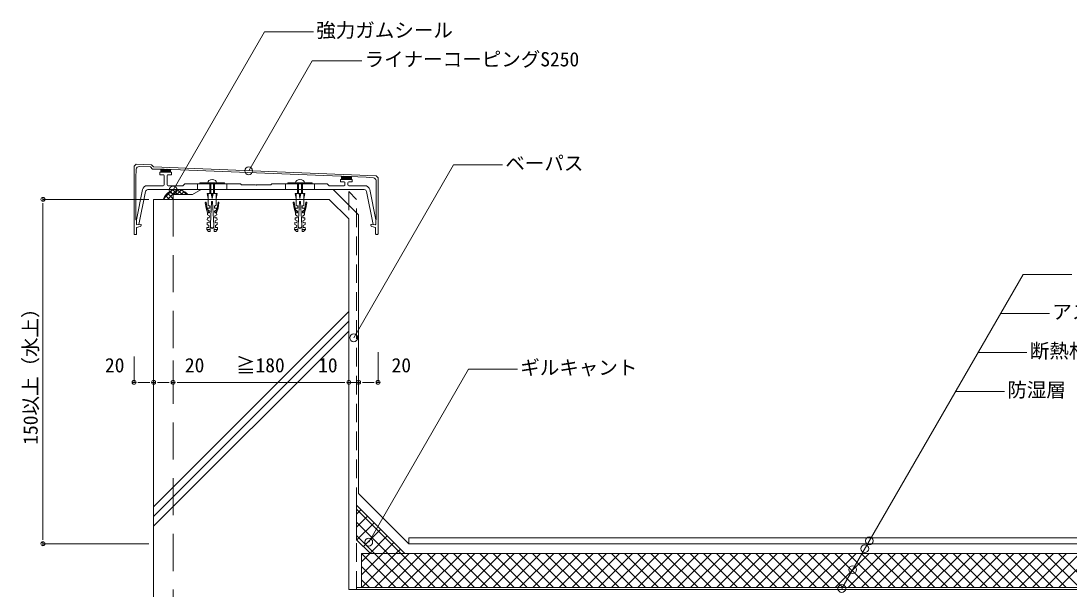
# Model space of a CAD drawing. Units: millimetres, scale not verified. Extents: x -1380 to 1380, y -955 to 955.
# Drawn here: x -736 to 338, y -309 to 273 of the extents above; entities that cross this region are included whole.
import ezdxf
from ezdxf.enums import TextEntityAlignment as Align

# ---------------------------------------------------------------- set-up
doc = ezdxf.new("R2010")
doc.units = ezdxf.units.MM
doc.header["$LTSCALE"] = 3
doc.linetypes.add('USER1', pattern=[9.525, 6.35, -3.175])
doc.linetypes.add('USER2', pattern=[19.05, 12.7, -6.35])
for name, color, linetype, lineweight in [('0-0_0', 7, 'Continuous', 9), ('0-1_HATCH', 9, 'Continuous', 18), ('0-3_KUTAI', 3, 'Continuous', 18), ('0-4_BOUSUI', 1, 'Continuous', 18), ('0-5_MOJI', 7, 'Continuous', 18), ('0-6_KASAGI', 150, 'Continuous', 18), ('0-7_sunpo', 7, 'Continuous', 18), ('0-8_KANAMONO_SCREW', 4, 'Continuous', 18), ('0-9_dannnetu', 6, 'Continuous', 18), ('0-A_buhin', 2, 'USER1', 18)]:
    doc.layers.add(name, color=color, linetype=linetype, lineweight=lineweight)
doc.styles.add('ＭＳ ゴシック', font='')
doc.styles.get('ＭＳ ゴシック').set_extended_font_data('MS Gothic')

# ---------------------------------------------------------------- blocks, each defined once
blk = doc.blocks.new('_DOT')
at = {"layer": '0-0_0'}
for p, q in [((-0.5, 0), (-1, 0)), ((0.25, 0), (-0.25, 0))]:
    blk.add_line(p, q, dxfattribs=at)
blk.add_circle((0, 0), 0.25, dxfattribs=at)

msp = doc.modelspace()

# ---------------------------------------------------------------- linework, layer by layer
at = {"layer": '0-1_HATCH'}
for p, q in [((-589.841, 90.495), (-581.235, 99.101)), ((-585.859, 89.987), (-575.818, 100.028)), ((-579.874, 94.987), (-583.124, 98.237)), ((-575.384, 94.987), (-579.92, 99.523)), ((-576.369, 94.987), (-571.928, 99.427)), ((-570.894, 94.987), (-575.937, 100.03)), ((-571.879, 94.987), (-568.784, 98.081)), ((-566.404, 94.987), (-570.222, 98.805)), ((-588.344, 89.987), (-589.557, 91.199)), ((-583.854, 89.987), (-587.917, 94.05)), ((-580.02, 90.643), (-585.768, 96.391)), ((-581.369, 89.987), (-580.02, 91.335)), ((-567.389, 94.987), (-566.19, 96.186)), ((-600.02, -225.013), (-400.02, -25.013)), ((-600.02, -235.013), (-400.02, -35.013)), ((-600.02, -245.013), (-400.02, -45.013)), ((-346.578, -273.013), (-392.02, -227.57)), ((-392.02, -232.539), (-387.509, -228.027)), ((-392.02, -246.01), (-380.773, -234.763)), ((-360.048, -273.013), (-392.02, -241.041)), ((-391.716, -259.175), (-374.038, -241.498)), ((-373.519, -273.013), (-392.02, -254.511)), ((-384.981, -265.911), (-367.303, -248.233)), ((-378.246, -272.646), (-360.568, -254.968)), ((-365.142, -273.013), (-353.833, -261.703)), ((-387.02, -281.421), (-378.613, -273.013)), ((-387.02, -294.891), (-365.142, -273.013)), ((-351.989, -308.013), (-386.989, -273.013)), ((-386.672, -308.013), (-351.672, -273.013)), ((-338.519, -308.013), (-373.519, -273.013)), ((-373.202, -308.013), (-338.202, -273.013)), ((-325.048, -308.013), (-360.048, -273.013)), ((-359.731, -308.013), (-324.731, -273.013)), ((-351.672, -273.013), (-347.098, -268.439)), ((-311.578, -308.013), (-346.578, -273.013)), ((-346.261, -308.013), (-311.261, -273.013)), ((-298.107, -308.013), (-333.107, -273.013)), ((-332.79, -308.013), (-297.79, -273.013)), ((-284.637, -308.013), (-319.637, -273.013)), ((-319.32, -308.013), (-284.32, -273.013)), ((-271.167, -308.013), (-306.167, -273.013)), ((-305.85, -308.013), (-270.85, -273.013)), ((-257.696, -308.013), (-292.696, -273.013)), ((-292.379, -308.013), (-257.379, -273.013)), ((-244.226, -308.013), (-279.226, -273.013)), ((-278.909, -308.013), (-243.909, -273.013)), ((-230.756, -308.013), (-265.756, -273.013)), ((-265.439, -308.013), (-230.439, -273.013)), ((-217.285, -308.013), (-252.285, -273.013)), ((-251.968, -308.013), (-216.968, -273.013)), ((-203.815, -308.013), (-238.815, -273.013)), ((-238.498, -308.013), (-203.498, -273.013)), ((-190.344, -308.013), (-225.344, -273.013)), ((-225.027, -308.013), (-190.027, -273.013)), ((-176.874, -308.013), (-211.874, -273.013)), ((-211.557, -308.013), (-176.557, -273.013)), ((-163.404, -308.013), (-198.404, -273.013)), ((-198.087, -308.013), (-163.087, -273.013)), ((-149.933, -308.013), (-184.933, -273.013)), ((-184.616, -308.013), (-149.616, -273.013)), ((-136.463, -308.013), (-171.463, -273.013)), ((-171.146, -308.013), (-136.146, -273.013)), ((-122.992, -308.013), (-157.992, -273.013)), ((-157.675, -308.013), (-122.675, -273.013)), ((-109.522, -308.013), (-144.522, -273.013)), ((-144.205, -308.013), (-109.205, -273.013)), ((-96.052, -308.013), (-131.052, -273.013)), ((-130.735, -308.013), (-95.735, -273.013)), ((-82.581, -308.013), (-117.581, -273.013)), ((-117.264, -308.013), (-82.264, -273.013)), ((-69.111, -308.013), (-104.111, -273.013)), ((-103.794, -308.013), (-68.794, -273.013)), ((-55.641, -308.013), (-90.641, -273.013)), ((-90.324, -308.013), (-55.324, -273.013)), ((-42.17, -308.013), (-77.17, -273.013)), ((-76.853, -308.013), (-41.853, -273.013)), ((-28.7, -308.013), (-63.7, -273.013)), ((-63.383, -308.013), (-28.383, -273.013)), ((-15.229, -308.013), (-50.229, -273.013)), ((-49.912, -308.013), (-14.912, -273.013)), ((-1.759, -308.013), (-36.759, -273.013)), ((-36.442, -308.013), (-1.442, -273.013)), ((11.711, -308.013), (-23.289, -273.013)), ((-22.972, -308.013), (12.028, -273.013)), ((25.182, -308.013), (-9.818, -273.013)), ((-9.501, -308.013), (25.499, -273.013)), ((38.652, -308.013), (3.652, -273.013)), ((3.969, -308.013), (38.969, -273.013)), ((52.123, -308.013), (17.123, -273.013)), ((17.44, -308.013), (52.44, -273.013)), ((65.593, -308.013), (30.593, -273.013)), ((30.91, -308.013), (65.91, -273.013)), ((79.063, -308.013), (44.063, -273.013)), ((44.38, -308.013), (79.38, -273.013)), ((92.534, -308.013), (57.534, -273.013)), ((57.851, -308.013), (92.851, -273.013)), ((106.004, -308.013), (71.004, -273.013)), ((71.321, -308.013), (106.321, -273.013)), ((119.474, -308.013), (84.474, -273.013)), ((84.791, -308.013), (119.791, -273.013)), ((132.945, -308.013), (97.945, -273.013)), ((98.262, -308.013), (133.262, -273.013)), ((146.415, -308.013), (111.415, -273.013)), ((111.732, -308.013), (146.732, -273.013)), ((159.886, -308.013), (124.886, -273.013)), ((125.203, -308.013), (160.203, -273.013)), ((173.356, -308.013), (138.356, -273.013)), ((138.673, -308.013), (173.673, -273.013)), ((186.826, -308.013), (151.826, -273.013)), ((152.143, -308.013), (187.143, -273.013)), ((200.297, -308.013), (165.297, -273.013)), ((165.614, -308.013), (200.614, -273.013)), ((213.767, -308.013), (178.767, -273.013)), ((179.084, -308.013), (214.084, -273.013)), ((227.238, -308.013), (192.238, -273.013)), ((192.554, -308.013), (227.554, -273.013)), ((240.708, -308.013), (205.708, -273.013)), ((206.025, -308.013), (241.025, -273.013)), ((254.178, -308.013), (219.178, -273.013)), ((219.495, -308.013), (254.495, -273.013)), ((267.649, -308.013), (232.649, -273.013)), ((232.966, -308.013), (267.966, -273.013)), ((281.119, -308.013), (246.119, -273.013)), ((246.436, -308.013), (281.436, -273.013)), ((294.589, -308.013), (259.589, -273.013)), ((259.906, -308.013), (294.906, -273.013)), ((308.06, -308.013), (273.06, -273.013)), ((273.377, -308.013), (308.377, -273.013)), ((321.53, -308.013), (286.53, -273.013)), ((286.847, -308.013), (321.847, -273.013)), ((335.001, -308.013), (300.001, -273.013)), ((300.318, -308.013), (335.318, -273.013)), ((348.471, -308.013), (313.471, -273.013)), ((313.788, -308.013), (348.788, -273.013)), ((361.941, -308.013), (326.941, -273.013)), ((327.258, -308.013), (362.258, -273.013)), ((-365.459, -308.013), (-387.02, -286.452)), ((-378.93, -308.013), (-387.02, -299.922))]:
    msp.add_line(p, q, dxfattribs=at)
at = {"layer": '0-3_KUTAI', "linetype": 'USER2'}
msp.add_line((-580.02, 89.987), (-580.02, -660.013), dxfattribs=at)
at = {"layer": '0-3_KUTAI'}
msp.add_line((-420.02, 89.987), (-400.02, 69.987), dxfattribs=at)
for points in [[(-420.02, 89.987), (-600.02, 89.987), (-600.02, -660.013)], [(899.98, -310.013), (-400.02, -310.013), (-400.02, 69.987)]]:
    msp.add_lwpolyline(points, dxfattribs=at)
at = {"layer": '0-4_BOUSUI'}
msp.add_line((899.98, -308.013), (-392.02, -308.013), dxfattribs=at)
for points in [[(-580.02, 89.987), (-580.02, 94.987), (-560.02, 94.987), (-551.36, 99.987)], [(899.98, -263.013), (-338.381, -263.013), (-390.02, -211.373), (-390.02, 74.129), (-415.878, 99.987), (-551.36, 99.987)], [(899.98, -257.013), (-338.381, -257.013), (-338.381, -263.013)]]:
    msp.add_lwpolyline(points, dxfattribs=at)
msp.add_arc((-576.094, 85.354), 14.677, 41.0209, 161.59896, dxfattribs=at)
at = {"layer": '0-5_MOJI'}
for p, q in [((290.878, 12.992), (105.037, -308.892)), ((340.878, 12.992), (290.878, 12.992)), ((317.784, -27.008), (267.784, -27.008)), ((244.69, -67.008), (294.69, -67.008)), ((221.596, -107.008), (271.596, -107.008))]:
    msp.add_line(p, q, dxfattribs=at)
for points in [[(-436.348, 261.596), (-486.348, 261.596), (-579.92, 99.523)], [(-386.835, 231.869), (-437.545, 231.869), (-502.544, 119.288)], [(-242.66, 125.269), (-292.66, 125.269), (-394.955, -51.911)], [(-227.355, -84.165), (-277.28, -84.165), (-379.575, -261.345)]]:
    msp.add_lwpolyline(points, dxfattribs=at)
for centre in [(-502.544, 119.288), (-579.92, 99.523), (-394.955, -51.911), (-379.575, -261.345), (-379.575, -261.345), (133.254, -260.02), (128.597, -268.087), (116.214, -289.534), (105.037, -308.892)]:
    msp.add_circle(centre, 4, dxfattribs=at)
at = {"layer": '0-6_KASAGI'}
for p, q in [((-592.62, 120.306), (-591.939, 120.988)), ((-592.62, 118.959), (-590.593, 120.986)), ((-592.446, 117.787), (-589.277, 120.956)), ((-591.099, 117.787), (-587.982, 120.904)), ((-589.752, 117.787), (-586.686, 120.852)), ((-588.405, 117.787), (-585.391, 120.8)), ((-587.058, 117.787), (-584.096, 120.749)), ((-585.711, 117.787), (-582.801, 120.697)), ((-584.364, 117.787), (-582.62, 119.53)), ((-583.017, 117.787), (-582.62, 118.183)), ((-593.62, 115.787), (-593.62, 117.287)), ((-593.12, 117.787), (-582.12, 117.787)), ((-590.12, 115.287), (-593.12, 115.287)), ((-589.12, 104.987), (-589.12, 114.287)), ((-586.12, 114.287), (-586.12, 104.987)), ((-582.12, 115.287), (-585.12, 115.287)), ((-581.62, 117.287), (-581.62, 115.787)), ((-408.42, 108.387), (-408.42, 109.887)), ((-407.92, 110.387), (-396.92, 110.387)), ((-404.92, 107.887), (-407.92, 107.887)), ((-407.42, 112.88), (-406.65, 113.651)), ((-407.42, 111.533), (-405.354, 113.599)), ((-407.219, 110.387), (-404.059, 113.547)), ((-405.872, 110.387), (-402.764, 113.495)), ((-404.525, 110.387), (-401.469, 113.443)), ((-403.178, 110.387), (-400.173, 113.392)), ((-401.831, 110.387), (-398.878, 113.34)), ((-400.484, 110.387), (-397.583, 113.288)), ((-396.92, 107.887), (-399.92, 107.887)), ((-399.137, 110.387), (-397.42, 112.104)), ((-397.79, 110.387), (-397.42, 110.756)), ((-396.42, 109.887), (-396.42, 108.387)), ((-606.521, 103.987), (-590.12, 103.987)), ((-384.239, 99.987), (-605.802, 99.987)), ((-403.92, 104.987), (-403.92, 106.887)), ((-400.92, 106.887), (-400.92, 104.987)), ((-399.92, 103.987), (-383.519, 103.987)), ((-619.52, 53.987), (-618.02, 53.987)), ((-613.155, 64.299), (-617.086, 64.024)), ((-612.62, 63.479), (-612.62, 63.8)), ((-377.42, 63.8), (-377.42, 63.479)), ((-372.955, 64.024), (-376.886, 64.299)), ((-372.02, 53.987), (-370.52, 53.987))]:
    msp.add_line(p, q, dxfattribs=at)
at = {"layer": '0-6_KASAGI', "linetype": 'USER2'}
for p, q in [((-555.02, 99.987), (-555.02, 105.987)), ((-525.02, 99.987), (-525.02, 105.987)), ((-465.02, 99.987), (-465.02, 105.987)), ((-435.02, 99.987), (-435.02, 105.987))]:
    msp.add_line(p, q, dxfattribs=at)
at = {"layer": '0-6_KASAGI'}
for points in [[(-370.02, 54.487), (-370.02, 111.987), (-372.104, 114.07), (-600.02, 123.187), (-602.187, 125.354), (-618.02, 125.987), (-620.02, 123.987), (-620.02, 54.487)], [(-617.62, 64.523), (-617.62, 68.987), (-618.22, 68.987), (-618.22, 111.987), (-617.923, 120.761)], [(-614.805, 123.657), (-603.135, 123.19), (-600.968, 121.023), (-590.02, 120.985), (-382.104, 112.669), (-374.87, 112.086)], [(-372.113, 109.217), (-371.82, 101.987), (-371.82, 68.987), (-372.42, 68.987), (-372.42, 64.523)], [(-617.62, 64.523), (-617.62, 68.987), (-611.424, 99.968)], [(-608.253, 97.977), (-615.015, 64.169), (-617.086, 64.024)], [(-585.12, 103.987), (-570.02, 103.987), (-568.02, 105.987)], [(-568.02, 105.987), (-511.02, 105.987), (-510.02, 104.987), (-495.52, 104.987), (-495.02, 104.487), (-494.52, 104.987), (-480.02, 104.987), (-479.02, 105.987), (-422.02, 105.987), (-420.02, 103.987), (-404.92, 103.987)], [(-372.955, 64.024), (-375.026, 64.169), (-381.788, 97.977)], [(-378.617, 99.968), (-372.42, 68.987), (-372.42, 64.523)], [(-617.52, 54.487), (-617.52, 60.987), (-613.722, 62.033)], [(-376.319, 62.033), (-372.52, 60.987), (-372.52, 54.487)]]:
    msp.add_lwpolyline(points, dxfattribs=at)
for points in [[(-592.62, 120.989), (-592.62, 117.787), (-582.62, 117.787), (-582.62, 120.689), (-590.02, 120.985)], [(-407.42, 113.681), (-407.42, 110.387), (-397.42, 110.387), (-397.42, 113.281)]]:
    msp.add_lwpolyline(points, close=True, dxfattribs=at)
for centre, radius, start, end in [((-614.925, 120.659), 3, 87.70939, 178.05691), ((-593.12, 117.287), 0.5, 90, 180), ((-593.12, 115.787), 0.5, 180, 270), ((-590.12, 114.287), 1, 0, 90), ((-585.12, 114.287), 1, 90, 180), ((-582.12, 117.287), 0.5, 0, 90), ((-582.12, 115.787), 0.5, 270, 0), ((-407.92, 109.887), 0.5, 90, 180), ((-407.92, 108.387), 0.5, 180, 270), ((-404.92, 106.887), 1, 0, 90), ((-399.92, 106.887), 1, 90, 180), ((-396.92, 109.887), 0.5, 0, 90), ((-396.92, 108.387), 0.5, 270, 0), ((-375.111, 109.096), 3, 2.31694, 85.39736), ((-606.521, 98.987), 5, 90, 168.69007), ((-605.802, 97.487), 2.5, 90, 168.69007), ((-590.12, 104.987), 1, 270, 0), ((-585.12, 104.987), 1, 180, 270), ((-404.92, 104.987), 1, 270, 0), ((-399.92, 104.987), 1, 180, 270), ((-384.239, 97.487), 2.5, 11.30993, 90), ((-383.519, 98.987), 5, 11.30993, 90), ((-617.12, 64.523), 0.5, 180, 274), ((-617.12, 64.523), 0.5, 180, 274), ((-372.92, 64.523), 0.5, 266, 0), ((-372.92, 64.523), 0.5, 266, 0), ((-619.52, 54.487), 0.5, 180, 270), ((-618.02, 54.487), 0.5, 270, 0), ((-614.12, 63.479), 1.5, 285.39945, 0), ((-613.12, 63.8), 0.5, 0, 94), ((-376.92, 63.8), 0.5, 86, 180), ((-375.92, 63.479), 1.5, 180, 254.60055), ((-372.02, 54.487), 0.5, 180, 270), ((-370.52, 54.487), 0.5, 270, 0)]:
    msp.add_arc(centre, radius, start, end, dxfattribs=at)
at = {"layer": '0-7_sunpo'}
for p, q in [((-605.02, 89.987), (-713.375, 89.987)), ((-713.375, -255.013), (-713.375, 81.987)), ((-620.02, -71.223), (-620.02, -97.611)), ((-600.02, -71.223), (-600.02, -97.611)), ((-600.02, -71.223), (-600.02, -97.611)), ((-370.02, -66.613), (-370.02, -97.611)), ((-580.02, -75.332), (-580.02, -97.611)), ((-580.02, -75.332), (-580.02, -97.611)), ((-400.02, -75.332), (-400.02, -97.611)), ((-400.02, -75.332), (-400.02, -97.611)), ((-390.02, -75.332), (-390.02, -97.611)), ((-390.02, -75.332), (-390.02, -97.611)), ((-612.02, -97.611), (-608.02, -97.611)), ((-592.02, -97.611), (-588.02, -97.611)), ((-572.02, -97.611), (-408.02, -97.611)), ((-408.02, -97.611), (-416.02, -97.611)), ((-400.02, -97.611), (-390.02, -97.611)), ((-382.02, -97.611), (-374.02, -97.611)), ((-382.02, -97.611), (-378.02, -97.611)), ((-605.02, -263.013), (-713.375, -263.013))]:
    msp.add_line(p, q, dxfattribs=at)
at = {"layer": '0-8_KANAMONO_SCREW'}
for p, q in [((-542.512, 106.978), (-542.512, 95.922)), ((-541.512, 106.978), (-541.512, 95.922)), ((-538.512, 106.978), (-538.512, 95.922)), ((-537.512, 106.978), (-537.512, 95.922)), ((-452.512, 106.978), (-452.512, 95.922)), ((-451.512, 106.978), (-451.512, 95.922)), ((-448.512, 106.978), (-448.512, 95.922)), ((-447.512, 106.978), (-447.512, 95.922)), ((-544.02, 90.922), (-544.02, 95.922)), ((-541.02, 95.922), (-540.02, 90.922)), ((-540.02, 90.922), (-540.02, 95.922)), ((-539.02, 95.922), (-540.02, 90.922)), ((-536.02, 90.922), (-536.02, 95.922)), ((-454.02, 90.922), (-454.02, 95.922)), ((-451.02, 95.922), (-450.02, 90.922)), ((-450.02, 90.922), (-450.02, 95.922)), ((-449.02, 95.922), (-450.02, 90.922)), ((-446.02, 90.922), (-446.02, 95.922)), ((-545.533, 59.145), (-542.038, 58.962)), ((-534.508, 59.145), (-538.003, 58.962)), ((-455.533, 59.145), (-452.038, 58.962)), ((-444.508, 59.145), (-448.003, 58.962))]:
    msp.add_line(p, q, dxfattribs=at)
for points in [[(-552.52, 106.987), (-527.52, 106.987), (-527.52, 105.987), (-552.52, 105.987)], [(-462.52, 106.987), (-437.52, 106.987), (-437.52, 105.987), (-462.52, 105.987)]]:
    msp.add_lwpolyline(points, close=True, dxfattribs=at)
for points in [[(-544.644, 76.122), (-546.14, 81.122), (-547.031, 86.464)], [(-546.044, 86.628), (-545.127, 81.122), (-543.581, 76.066)], [(-545.272, 64.138), (-543.327, 63.035), (-543.431, 61.037), (-545.429, 61.142), (-545.533, 59.145), (-543.641, 57.043), (-542.143, 56.964), (-540.52, 87.922), (-540.02, 87.922), (-539.52, 87.922), (-537.898, 56.964), (-536.4, 57.043), (-534.508, 59.145), (-534.612, 61.142), (-536.609, 61.037), (-536.714, 63.035), (-534.769, 64.138), (-534.874, 66.135), (-536.871, 66.031), (-536.976, 68.028), (-535.031, 69.131), (-535.136, 71.128), (-537.133, 71.024), (-537.237, 73.021), (-535.293, 74.124), (-535.397, 76.122), (-537.394, 76.017), (-537.499, 78.014), (-535.554, 79.117), (-535.659, 81.115), (-537.656, 81.01), (-537.761, 83.007), (-536.02, 83.922), (-536.02, 87.922), (-536.02, 90.922), (-535.02, 95.922), (-540.02, 95.922), (-545.02, 95.922), (-544.02, 90.922), (-544.02, 87.922)], [(-544.02, 87.922), (-544.02, 83.922), (-542.28, 83.007), (-542.385, 81.01), (-544.382, 81.115), (-544.487, 79.117), (-542.542, 78.014), (-542.646, 76.017), (-544.644, 76.122), (-544.748, 74.124), (-542.803, 73.021), (-542.908, 71.024), (-544.905, 71.128), (-545.01, 69.131), (-543.065, 68.028), (-543.17, 66.031), (-545.167, 66.135), (-545.272, 64.138)], [(-533.996, 86.628), (-534.914, 81.122), (-536.46, 76.066)], [(-535.397, 76.122), (-533.9, 81.122), (-533.01, 86.464)], [(-454.644, 76.122), (-456.14, 81.122), (-457.031, 86.464)], [(-456.044, 86.628), (-455.127, 81.122), (-453.581, 76.066)], [(-455.272, 64.138), (-453.327, 63.035), (-453.431, 61.037), (-455.429, 61.142), (-455.533, 59.145), (-453.641, 57.043), (-452.143, 56.964), (-450.52, 87.922), (-450.02, 87.922), (-449.52, 87.922), (-447.898, 56.964), (-446.4, 57.043), (-444.508, 59.145), (-444.612, 61.142), (-446.609, 61.037), (-446.714, 63.035), (-444.769, 64.138), (-444.874, 66.135), (-446.871, 66.031), (-446.976, 68.028), (-445.031, 69.131), (-445.136, 71.128), (-447.133, 71.024), (-447.237, 73.021), (-445.293, 74.124), (-445.397, 76.122), (-447.394, 76.017), (-447.499, 78.014), (-445.554, 79.117), (-445.659, 81.115), (-447.656, 81.01), (-447.761, 83.007), (-446.02, 83.922), (-446.02, 87.922), (-446.02, 90.922), (-445.02, 95.922), (-450.02, 95.922), (-455.02, 95.922), (-454.02, 90.922), (-454.02, 87.922)], [(-454.02, 87.922), (-454.02, 83.922), (-452.28, 83.007), (-452.385, 81.01), (-454.382, 81.115), (-454.487, 79.117), (-452.542, 78.014), (-452.646, 76.017), (-454.644, 76.122), (-454.748, 74.124), (-452.803, 73.021), (-452.908, 71.024), (-454.905, 71.128), (-455.01, 69.131), (-453.065, 68.028), (-453.17, 66.031), (-455.167, 66.135), (-455.272, 64.138)], [(-443.996, 86.628), (-444.914, 81.122), (-446.46, 76.066)], [(-445.397, 76.122), (-443.9, 81.122), (-443.01, 86.464)], [(-538.151, 61.791), (-540.02, 59.981), (-541.89, 61.791)], [(-448.151, 61.791), (-450.02, 59.981), (-451.89, 61.791)]]:
    msp.add_lwpolyline(points, dxfattribs=at)
for centre, radius, start, end in [((-541.523, 106.858), 3, 128.61458, 177.54109), ((-540.02, 104.987), 5.4, 51.3178, 128.6822), ((-538.518, 106.858), 3, 2.45891, 51.38542), ((-451.523, 106.858), 3, 128.61458, 177.54109), ((-450.02, 104.987), 5.4, 51.3178, 128.6822), ((-448.518, 106.858), 3, 2.45891, 51.38542), ((-546.538, 86.546), 0.5, 9.46232, 189.46231), ((-533.503, 86.546), 0.5, 350.53769, 170.53768), ((-456.538, 86.546), 0.5, 9.46232, 189.46231), ((-443.503, 86.546), 0.5, 350.53769, 170.53768)]:
    msp.add_arc(centre, radius, start, end, dxfattribs=at)
at = {"layer": '0-9_dannnetu'}
msp.add_lwpolyline([(-392.02, -223.516), (-342.523, -273.013), (-377.878, -273.013), (-392.02, -258.871)], close=True, dxfattribs=at)
msp.add_lwpolyline([(899.98, -273.013), (-387.02, -273.013), (-387.02, -308.013)], dxfattribs=at)
at = {"layer": '0-A_buhin'}
msp.add_lwpolyline([(-400.02, -310.013), (-392.02, -310.013), (-392.02, 89.987), (-400.02, 97.987)], close=True, dxfattribs=at)

# ---------------------------------------------------------------- block references
at = {"layer": '0-7_sunpo', "xscale": 8, "yscale": 8}
for p, rotation in [((-713.375, 89.987), 90), ((-620.02, -97.611), 180), ((-600.02, -97.611), 180), ((-580.02, -97.611), 180), ((-390.02, -97.611), 180), ((-390.02, -97.611), 180), ((-713.375, -263.013), 270)]:
    msp.add_blockref('_DOT', p, dxfattribs=dict(at, rotation=rotation))
for p in [(-600.02, -97.611), (-580.02, -97.611), (-400.02, -97.611), (-400.02, -97.611), (-370.02, -97.611)]:
    msp.add_blockref('_DOT', p, dxfattribs=at)

# ---------------------------------------------------------------- texts
at = {"layer": '0-5_MOJI', "style": 'ＭＳ ゴシック'}
for s, p in [('強力ガムシール', (-433.348, 251.596)), ('ライナーコーピングS250', (-383.835, 221.869)), ('ベーパス', (-239.66, 115.269)), ('アスファルト防水層', (320.784, -37.008)), ('断熱材：ギルフォーム', (297.69, -77.008)), ('ギルキャント', (-224.355, -94.165)), ('防湿層', (274.596, -117.008))]:
    msp.add_text(s, height=14.66, dxfattribs=at).set_placement(p, align=Align.BOTTOM_LEFT)
at = {"layer": '0-7_sunpo', "style": 'ＭＳ ゴシック'}
msp.add_text('150以上（水上）', height=14.66, rotation=90, dxfattribs=at).set_placement((-714.375, -161.513), align=Align.BOTTOM_LEFT)
for s, p in [('20', (-649.833, -91.731)), ('20', (-567.932, -91.731)), ('≧180', (-515.539, -91.731)), ('10', (-431.439, -91.731)), ('20', (-356.195, -91.731))]:
    msp.add_text(s, height=14.66, dxfattribs=at).set_placement(p, align=Align.BOTTOM_LEFT)

doc.saveas('drawing.dxf')
